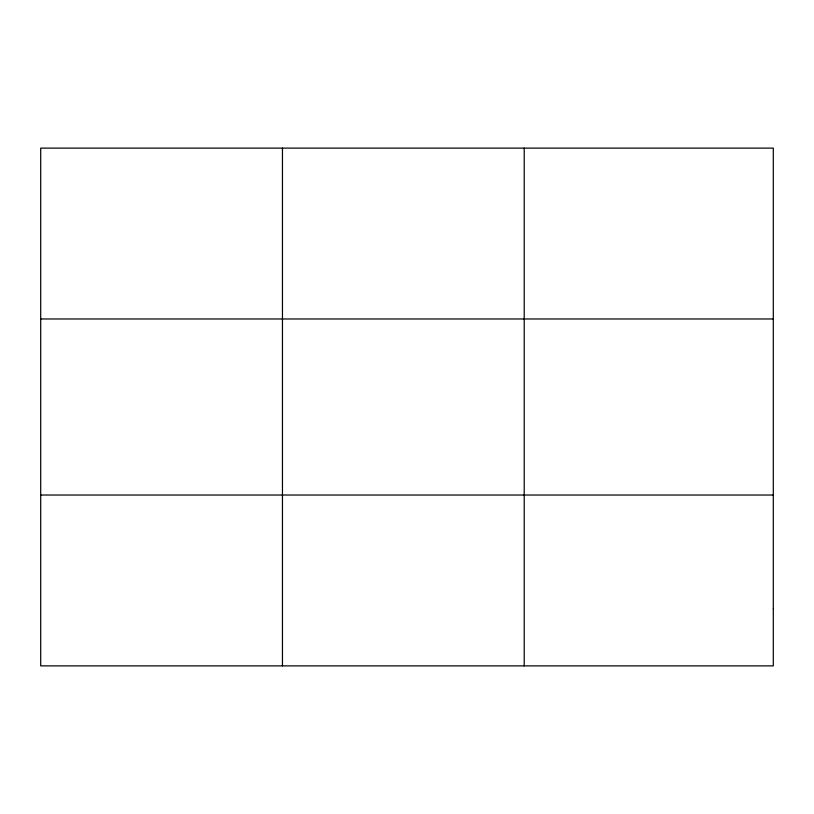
<?xml version="1.0" encoding="UTF-8"?>
<svg xmlns="http://www.w3.org/2000/svg" width="814" height="814" viewBox="0 0 814 814"><rect width="100%" height="100%" fill="white"/><g stroke="black" fill="none" stroke-linecap="round" stroke-linejoin="round"><path stroke-width="1.22" d="M282.458 148.117L282.458 665.883M524.216 148.117L524.216 665.883M40.7 318.976L773.3 318.976M40.7 495.024L773.3 495.024M773.3 608.923L773.3 665.883L40.7 665.883L40.7 148.117L773.3 148.117L773.3 608.923"/></g></svg>
